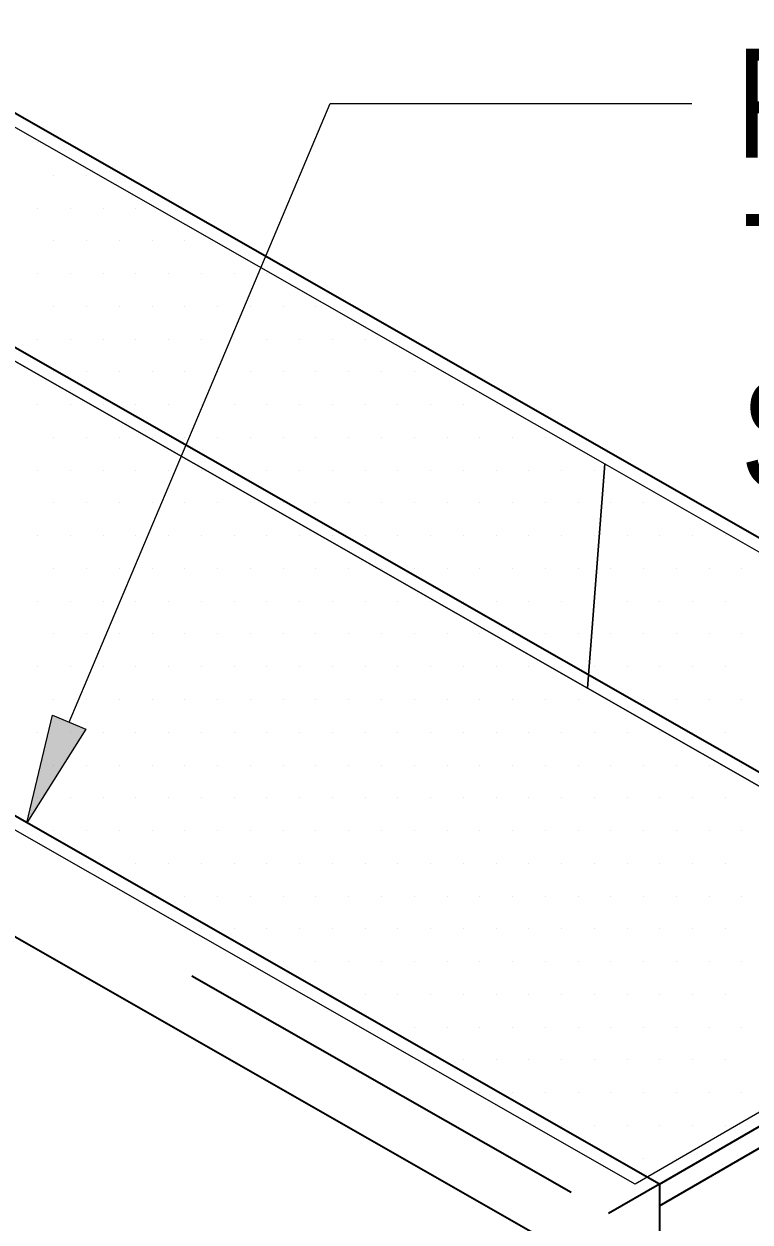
# Model space of a CAD drawing. Header units: inches. Extents: x -17.6 to 82.3, y -15.1 to 23.2.
# Drawn here: x -10.813 to -10.397, y 2.984 to 3.67 of the extents above; entities that cross this region are included whole.
import ezdxf

# ---------------------------------------------------------------- set-up
doc = ezdxf.new("R2010")
doc.units = ezdxf.units.IN
doc.header["$MEASUREMENT"] = 0
doc.linetypes.add('AI-Linetype-17', pattern=[0.375113, 0.250075, -0.125038])
doc.linetypes.add('AI-Linetype-18', pattern=[0.375113, 0.250075, -0.125038])
for name, color, linetype, lineweight in [('.ATI-HATCH', 7, 'Continuous', 0), ('.ATI-TEXT', 7, 'Continuous', 0), ('G-ANNO-TTLB', 7, 'Continuous', 0), ('TYVEK', 7, 'Continuous', 0)]:
    doc.layers.add(name, color=color, linetype=linetype, lineweight=lineweight)

# ---------------------------------------------------------------- blocks, each defined once
blk = doc.blocks.new('Block_420')
at = {"layer": '.ATI-HATCH'}
for points, knots in [([(-11.09097, 3.63203), (-11.09097, 3.63203), (-12.09708, 4.20662), (-12.09708, 4.20662), (-12.09708, 4.20662), (-12.21375, 4.13912), (-12.21375, 4.13912), (-12.21375, 4.13912), (-12.33042, 4.07162), (-12.33042, 4.07162), (-12.33042, 4.07162), (-10.4632, 3.00537), (-10.4632, 3.00537), (-10.4632, 3.00537), (-10.22986, 3.14037), (-10.22986, 3.14037), (-10.22986, 3.14037), (-10.49056, 3.28926), (-10.49056, 3.28926), (-10.49056, 3.28926), (-11.09097, 3.63203), (-11.09097, 3.63203)], [0, 0, 0, 0, 1, 1, 1, 2, 2, 2, 3, 3, 3, 4, 4, 4, 5, 5, 5, 6, 6, 6, 7, 7, 7, 7]), ([(-10.48056, 3.41773), (-10.48056, 3.41773), (-11.08097, 3.76051), (-11.08097, 3.76051), (-11.08097, 3.76051), (-11.09097, 3.63203), (-11.09097, 3.63203), (-11.09097, 3.63203), (-10.49056, 3.28926), (-10.49056, 3.28926), (-10.49056, 3.28926), (-10.48056, 3.41773), (-10.48056, 3.41773)], [0, 0, 0, 0, 1, 1, 1, 2, 2, 2, 3, 3, 3, 4, 4, 4, 4]), ([(-10.22986, 3.14037), (-10.22986, 3.14037), (-10.1132, 3.20787), (-10.1132, 3.20787), (-10.1132, 3.20787), (-10.48056, 3.41773), (-10.48056, 3.41773), (-10.48056, 3.41773), (-10.49056, 3.28926), (-10.49056, 3.28926), (-10.49056, 3.28926), (-10.22986, 3.14037), (-10.22986, 3.14037)], [0, 0, 0, 0, 1, 1, 1, 2, 2, 2, 3, 3, 3, 4, 4, 4, 4])]:
    blk.add_open_spline(points, degree=3, knots=knots, dxfattribs=at)
at = {"layer": '.ATI-HATCH', "color": 5, "lineweight": 0, "true_color": 0x0000ff}
for points in [[(-10.80536, 3.60166), (-10.80536, 3.60166), (-10.80536, 3.60166), (-10.80536, 3.60166)], [(-10.79598, 3.58291), (-10.79598, 3.58291), (-10.79598, 3.58291), (-10.79598, 3.58291)], [(-10.77723, 3.58291), (-10.77723, 3.58291), (-10.77723, 3.58291), (-10.77723, 3.58291)], [(-10.80536, 3.56415), (-10.80536, 3.56415), (-10.80536, 3.56415), (-10.80536, 3.56415)], [(-10.78661, 3.56415), (-10.78661, 3.56415), (-10.78661, 3.56415), (-10.78661, 3.56415)], [(-10.76785, 3.56415), (-10.76785, 3.56415), (-10.76785, 3.56415), (-10.76785, 3.56415)], [(-10.74909, 3.56415), (-10.74909, 3.56415), (-10.74909, 3.56415), (-10.74909, 3.56415)], [(-10.79598, 3.54539), (-10.79598, 3.54539), (-10.79598, 3.54539), (-10.79598, 3.54539)], [(-10.77723, 3.54539), (-10.77723, 3.54539), (-10.77723, 3.54539), (-10.77723, 3.54539)], [(-10.75847, 3.54539), (-10.75847, 3.54539), (-10.75847, 3.54539), (-10.75847, 3.54539)], [(-10.73972, 3.54539), (-10.73972, 3.54539), (-10.73972, 3.54539), (-10.73972, 3.54539)], [(-10.72096, 3.54539), (-10.72096, 3.54539), (-10.72096, 3.54539), (-10.72096, 3.54539)], [(-10.80536, 3.52664), (-10.80536, 3.52664), (-10.80536, 3.52664), (-10.80536, 3.52664)], [(-10.78661, 3.52664), (-10.78661, 3.52664), (-10.78661, 3.52664), (-10.78661, 3.52664)], [(-10.76785, 3.52664), (-10.76785, 3.52664), (-10.76785, 3.52664), (-10.76785, 3.52664)], [(-10.74909, 3.52664), (-10.74909, 3.52664), (-10.74909, 3.52664), (-10.74909, 3.52664)], [(-10.73034, 3.52664), (-10.73034, 3.52664), (-10.73034, 3.52664), (-10.73034, 3.52664)], [(-10.71158, 3.52664), (-10.71158, 3.52664), (-10.71158, 3.52664), (-10.71158, 3.52664)], [(-10.69283, 3.52664), (-10.69283, 3.52664), (-10.69283, 3.52664), (-10.69283, 3.52664)], [(-10.67407, 3.52664), (-10.67407, 3.52664), (-10.67407, 3.52664), (-10.67407, 3.52664)], [(-10.79598, 3.50788), (-10.79598, 3.50788), (-10.79598, 3.50788), (-10.79598, 3.50788)], [(-10.77723, 3.50788), (-10.77723, 3.50788), (-10.77723, 3.50788), (-10.77723, 3.50788)], [(-10.75847, 3.50788), (-10.75847, 3.50788), (-10.75847, 3.50788), (-10.75847, 3.50788)], [(-10.73972, 3.50788), (-10.73972, 3.50788), (-10.73972, 3.50788), (-10.73972, 3.50788)], [(-10.72096, 3.50788), (-10.72096, 3.50788), (-10.72096, 3.50788), (-10.72096, 3.50788)], [(-10.7022, 3.50788), (-10.7022, 3.50788), (-10.7022, 3.50788), (-10.7022, 3.50788)], [(-10.68345, 3.50788), (-10.68345, 3.50788), (-10.68345, 3.50788), (-10.68345, 3.50788)], [(-10.66469, 3.50788), (-10.66469, 3.50788), (-10.66469, 3.50788), (-10.66469, 3.50788)], [(-10.64594, 3.50788), (-10.64594, 3.50788), (-10.64594, 3.50788), (-10.64594, 3.50788)], [(-10.80536, 3.48913), (-10.80536, 3.48913), (-10.80536, 3.48913), (-10.80536, 3.48913)], [(-10.78661, 3.48913), (-10.78661, 3.48913), (-10.78661, 3.48913), (-10.78661, 3.48913)], [(-10.76785, 3.48913), (-10.76785, 3.48913), (-10.76785, 3.48913), (-10.76785, 3.48913)], [(-10.74909, 3.48913), (-10.74909, 3.48913), (-10.74909, 3.48913), (-10.74909, 3.48913)], [(-10.73034, 3.48913), (-10.73034, 3.48913), (-10.73034, 3.48913), (-10.73034, 3.48913)], [(-10.71158, 3.48913), (-10.71158, 3.48913), (-10.71158, 3.48913), (-10.71158, 3.48913)], [(-10.69283, 3.48913), (-10.69283, 3.48913), (-10.69283, 3.48913), (-10.69283, 3.48913)], [(-10.67407, 3.48913), (-10.67407, 3.48913), (-10.67407, 3.48913), (-10.67407, 3.48913)], [(-10.65532, 3.48913), (-10.65532, 3.48913), (-10.65532, 3.48913), (-10.65532, 3.48913)], [(-10.63656, 3.48913), (-10.63656, 3.48913), (-10.63656, 3.48913), (-10.63656, 3.48913)], [(-10.6178, 3.48913), (-10.6178, 3.48913), (-10.6178, 3.48913), (-10.6178, 3.48913)], [(-10.79598, 3.47037), (-10.79598, 3.47037), (-10.79598, 3.47037), (-10.79598, 3.47037)], [(-10.77723, 3.47037), (-10.77723, 3.47037), (-10.77723, 3.47037), (-10.77723, 3.47037)], [(-10.75847, 3.47037), (-10.75847, 3.47037), (-10.75847, 3.47037), (-10.75847, 3.47037)], [(-10.73972, 3.47037), (-10.73972, 3.47037), (-10.73972, 3.47037), (-10.73972, 3.47037)], [(-10.72096, 3.47037), (-10.72096, 3.47037), (-10.72096, 3.47037), (-10.72096, 3.47037)], [(-10.7022, 3.47037), (-10.7022, 3.47037), (-10.7022, 3.47037), (-10.7022, 3.47037)], [(-10.68345, 3.47037), (-10.68345, 3.47037), (-10.68345, 3.47037), (-10.68345, 3.47037)], [(-10.66469, 3.47037), (-10.66469, 3.47037), (-10.66469, 3.47037), (-10.66469, 3.47037)], [(-10.64594, 3.47037), (-10.64594, 3.47037), (-10.64594, 3.47037), (-10.64594, 3.47037)], [(-10.62718, 3.47037), (-10.62718, 3.47037), (-10.62718, 3.47037), (-10.62718, 3.47037)], [(-10.60843, 3.47037), (-10.60843, 3.47037), (-10.60843, 3.47037), (-10.60843, 3.47037)], [(-10.58967, 3.47037), (-10.58967, 3.47037), (-10.58967, 3.47037), (-10.58967, 3.47037)], [(-10.80536, 3.45162), (-10.80536, 3.45162), (-10.80536, 3.45162), (-10.80536, 3.45162)], [(-10.78661, 3.45162), (-10.78661, 3.45162), (-10.78661, 3.45162), (-10.78661, 3.45162)], [(-10.76785, 3.45162), (-10.76785, 3.45162), (-10.76785, 3.45162), (-10.76785, 3.45162)], [(-10.74909, 3.45162), (-10.74909, 3.45162), (-10.74909, 3.45162), (-10.74909, 3.45162)], [(-10.73034, 3.45162), (-10.73034, 3.45162), (-10.73034, 3.45162), (-10.73034, 3.45162)], [(-10.71158, 3.45162), (-10.71158, 3.45162), (-10.71158, 3.45162), (-10.71158, 3.45162)], [(-10.69283, 3.45162), (-10.69283, 3.45162), (-10.69283, 3.45162), (-10.69283, 3.45162)], [(-10.67407, 3.45162), (-10.67407, 3.45162), (-10.67407, 3.45162), (-10.67407, 3.45162)], [(-10.65532, 3.45162), (-10.65532, 3.45162), (-10.65532, 3.45162), (-10.65532, 3.45162)], [(-10.63656, 3.45162), (-10.63656, 3.45162), (-10.63656, 3.45162), (-10.63656, 3.45162)], [(-10.6178, 3.45162), (-10.6178, 3.45162), (-10.6178, 3.45162), (-10.6178, 3.45162)], [(-10.59905, 3.45162), (-10.59905, 3.45162), (-10.59905, 3.45162), (-10.59905, 3.45162)], [(-10.58029, 3.45162), (-10.58029, 3.45162), (-10.58029, 3.45162), (-10.58029, 3.45162)], [(-10.56154, 3.45162), (-10.56154, 3.45162), (-10.56154, 3.45162), (-10.56154, 3.45162)], [(-10.54278, 3.45162), (-10.54278, 3.45162), (-10.54278, 3.45162), (-10.54278, 3.45162)], [(-10.79598, 3.43286), (-10.79598, 3.43286), (-10.79598, 3.43286), (-10.79598, 3.43286)], [(-10.77723, 3.43286), (-10.77723, 3.43286), (-10.77723, 3.43286), (-10.77723, 3.43286)], [(-10.75847, 3.43286), (-10.75847, 3.43286), (-10.75847, 3.43286), (-10.75847, 3.43286)], [(-10.73972, 3.43286), (-10.73972, 3.43286), (-10.73972, 3.43286), (-10.73972, 3.43286)], [(-10.72096, 3.43286), (-10.72096, 3.43286), (-10.72096, 3.43286), (-10.72096, 3.43286)], [(-10.7022, 3.43286), (-10.7022, 3.43286), (-10.7022, 3.43286), (-10.7022, 3.43286)], [(-10.68345, 3.43286), (-10.68345, 3.43286), (-10.68345, 3.43286), (-10.68345, 3.43286)], [(-10.66469, 3.43286), (-10.66469, 3.43286), (-10.66469, 3.43286), (-10.66469, 3.43286)], [(-10.64594, 3.43286), (-10.64594, 3.43286), (-10.64594, 3.43286), (-10.64594, 3.43286)], [(-10.62718, 3.43286), (-10.62718, 3.43286), (-10.62718, 3.43286), (-10.62718, 3.43286)], [(-10.60843, 3.43286), (-10.60843, 3.43286), (-10.60843, 3.43286), (-10.60843, 3.43286)], [(-10.58967, 3.43286), (-10.58967, 3.43286), (-10.58967, 3.43286), (-10.58967, 3.43286)], [(-10.57091, 3.43286), (-10.57091, 3.43286), (-10.57091, 3.43286), (-10.57091, 3.43286)], [(-10.55216, 3.43286), (-10.55216, 3.43286), (-10.55216, 3.43286), (-10.55216, 3.43286)], [(-10.5334, 3.43286), (-10.5334, 3.43286), (-10.5334, 3.43286), (-10.5334, 3.43286)], [(-10.51465, 3.43286), (-10.51465, 3.43286), (-10.51465, 3.43286), (-10.51465, 3.43286)], [(-10.80536, 3.4141), (-10.80536, 3.4141), (-10.80536, 3.4141), (-10.80536, 3.4141)], [(-10.78661, 3.4141), (-10.78661, 3.4141), (-10.78661, 3.4141), (-10.78661, 3.4141)], [(-10.76785, 3.4141), (-10.76785, 3.4141), (-10.76785, 3.4141), (-10.76785, 3.4141)], [(-10.74909, 3.4141), (-10.74909, 3.4141), (-10.74909, 3.4141), (-10.74909, 3.4141)], [(-10.73034, 3.4141), (-10.73034, 3.4141), (-10.73034, 3.4141), (-10.73034, 3.4141)], [(-10.71158, 3.4141), (-10.71158, 3.4141), (-10.71158, 3.4141), (-10.71158, 3.4141)], [(-10.69283, 3.4141), (-10.69283, 3.4141), (-10.69283, 3.4141), (-10.69283, 3.4141)], [(-10.67407, 3.4141), (-10.67407, 3.4141), (-10.67407, 3.4141), (-10.67407, 3.4141)], [(-10.65532, 3.4141), (-10.65532, 3.4141), (-10.65532, 3.4141), (-10.65532, 3.4141)], [(-10.63656, 3.4141), (-10.63656, 3.4141), (-10.63656, 3.4141), (-10.63656, 3.4141)], [(-10.6178, 3.4141), (-10.6178, 3.4141), (-10.6178, 3.4141), (-10.6178, 3.4141)], [(-10.59905, 3.4141), (-10.59905, 3.4141), (-10.59905, 3.4141), (-10.59905, 3.4141)], [(-10.58029, 3.4141), (-10.58029, 3.4141), (-10.58029, 3.4141), (-10.58029, 3.4141)], [(-10.56154, 3.4141), (-10.56154, 3.4141), (-10.56154, 3.4141), (-10.56154, 3.4141)], [(-10.54278, 3.4141), (-10.54278, 3.4141), (-10.54278, 3.4141), (-10.54278, 3.4141)], [(-10.52403, 3.4141), (-10.52403, 3.4141), (-10.52403, 3.4141), (-10.52403, 3.4141)], [(-10.50527, 3.4141), (-10.50527, 3.4141), (-10.50527, 3.4141), (-10.50527, 3.4141)], [(-10.48651, 3.4141), (-10.48651, 3.4141), (-10.48651, 3.4141), (-10.48651, 3.4141)], [(-10.79598, 3.39535), (-10.79598, 3.39535), (-10.79598, 3.39535), (-10.79598, 3.39535)], [(-10.77723, 3.39535), (-10.77723, 3.39535), (-10.77723, 3.39535), (-10.77723, 3.39535)], [(-10.75847, 3.39535), (-10.75847, 3.39535), (-10.75847, 3.39535), (-10.75847, 3.39535)], [(-10.73972, 3.39535), (-10.73972, 3.39535), (-10.73972, 3.39535), (-10.73972, 3.39535)], [(-10.72096, 3.39535), (-10.72096, 3.39535), (-10.72096, 3.39535), (-10.72096, 3.39535)], [(-10.7022, 3.39535), (-10.7022, 3.39535), (-10.7022, 3.39535), (-10.7022, 3.39535)], [(-10.68345, 3.39535), (-10.68345, 3.39535), (-10.68345, 3.39535), (-10.68345, 3.39535)], [(-10.66469, 3.39535), (-10.66469, 3.39535), (-10.66469, 3.39535), (-10.66469, 3.39535)], [(-10.64594, 3.39535), (-10.64594, 3.39535), (-10.64594, 3.39535), (-10.64594, 3.39535)], [(-10.62718, 3.39535), (-10.62718, 3.39535), (-10.62718, 3.39535), (-10.62718, 3.39535)], [(-10.60843, 3.39535), (-10.60843, 3.39535), (-10.60843, 3.39535), (-10.60843, 3.39535)], [(-10.58967, 3.39535), (-10.58967, 3.39535), (-10.58967, 3.39535), (-10.58967, 3.39535)], [(-10.57091, 3.39535), (-10.57091, 3.39535), (-10.57091, 3.39535), (-10.57091, 3.39535)], [(-10.55216, 3.39535), (-10.55216, 3.39535), (-10.55216, 3.39535), (-10.55216, 3.39535)], [(-10.5334, 3.39535), (-10.5334, 3.39535), (-10.5334, 3.39535), (-10.5334, 3.39535)], [(-10.51465, 3.39535), (-10.51465, 3.39535), (-10.51465, 3.39535), (-10.51465, 3.39535)], [(-10.49589, 3.39535), (-10.49589, 3.39535), (-10.49589, 3.39535), (-10.49589, 3.39535)], [(-10.47714, 3.39535), (-10.47714, 3.39535), (-10.47714, 3.39535), (-10.47714, 3.39535)], [(-10.45838, 3.39535), (-10.45838, 3.39535), (-10.45838, 3.39535), (-10.45838, 3.39535)], [(-10.80536, 3.37659), (-10.80536, 3.37659), (-10.80536, 3.37659), (-10.80536, 3.37659)], [(-10.78661, 3.37659), (-10.78661, 3.37659), (-10.78661, 3.37659), (-10.78661, 3.37659)], [(-10.76785, 3.37659), (-10.76785, 3.37659), (-10.76785, 3.37659), (-10.76785, 3.37659)], [(-10.74909, 3.37659), (-10.74909, 3.37659), (-10.74909, 3.37659), (-10.74909, 3.37659)], [(-10.73034, 3.37659), (-10.73034, 3.37659), (-10.73034, 3.37659), (-10.73034, 3.37659)], [(-10.71158, 3.37659), (-10.71158, 3.37659), (-10.71158, 3.37659), (-10.71158, 3.37659)], [(-10.69283, 3.37659), (-10.69283, 3.37659), (-10.69283, 3.37659), (-10.69283, 3.37659)], [(-10.67407, 3.37659), (-10.67407, 3.37659), (-10.67407, 3.37659), (-10.67407, 3.37659)], [(-10.65532, 3.37659), (-10.65532, 3.37659), (-10.65532, 3.37659), (-10.65532, 3.37659)], [(-10.63656, 3.37659), (-10.63656, 3.37659), (-10.63656, 3.37659), (-10.63656, 3.37659)], [(-10.6178, 3.37659), (-10.6178, 3.37659), (-10.6178, 3.37659), (-10.6178, 3.37659)], [(-10.59905, 3.37659), (-10.59905, 3.37659), (-10.59905, 3.37659), (-10.59905, 3.37659)], [(-10.58029, 3.37659), (-10.58029, 3.37659), (-10.58029, 3.37659), (-10.58029, 3.37659)], [(-10.56154, 3.37659), (-10.56154, 3.37659), (-10.56154, 3.37659), (-10.56154, 3.37659)], [(-10.54278, 3.37659), (-10.54278, 3.37659), (-10.54278, 3.37659), (-10.54278, 3.37659)], [(-10.52403, 3.37659), (-10.52403, 3.37659), (-10.52403, 3.37659), (-10.52403, 3.37659)], [(-10.50527, 3.37659), (-10.50527, 3.37659), (-10.50527, 3.37659), (-10.50527, 3.37659)], [(-10.48651, 3.37659), (-10.48651, 3.37659), (-10.48651, 3.37659), (-10.48651, 3.37659)], [(-10.46776, 3.37659), (-10.46776, 3.37659), (-10.46776, 3.37659), (-10.46776, 3.37659)], [(-10.449, 3.37659), (-10.449, 3.37659), (-10.449, 3.37659), (-10.449, 3.37659)], [(-10.43025, 3.37659), (-10.43025, 3.37659), (-10.43025, 3.37659), (-10.43025, 3.37659)], [(-10.41149, 3.37659), (-10.41149, 3.37659), (-10.41149, 3.37659), (-10.41149, 3.37659)], [(-10.79598, 3.35784), (-10.79598, 3.35784), (-10.79598, 3.35784), (-10.79598, 3.35784)], [(-10.77723, 3.35784), (-10.77723, 3.35784), (-10.77723, 3.35784), (-10.77723, 3.35784)], [(-10.75847, 3.35784), (-10.75847, 3.35784), (-10.75847, 3.35784), (-10.75847, 3.35784)], [(-10.73972, 3.35784), (-10.73972, 3.35784), (-10.73972, 3.35784), (-10.73972, 3.35784)], [(-10.72096, 3.35784), (-10.72096, 3.35784), (-10.72096, 3.35784), (-10.72096, 3.35784)], [(-10.7022, 3.35784), (-10.7022, 3.35784), (-10.7022, 3.35784), (-10.7022, 3.35784)], [(-10.68345, 3.35784), (-10.68345, 3.35784), (-10.68345, 3.35784), (-10.68345, 3.35784)], [(-10.66469, 3.35784), (-10.66469, 3.35784), (-10.66469, 3.35784), (-10.66469, 3.35784)], [(-10.64594, 3.35784), (-10.64594, 3.35784), (-10.64594, 3.35784), (-10.64594, 3.35784)], [(-10.62718, 3.35784), (-10.62718, 3.35784), (-10.62718, 3.35784), (-10.62718, 3.35784)], [(-10.60843, 3.35784), (-10.60843, 3.35784), (-10.60843, 3.35784), (-10.60843, 3.35784)], [(-10.58967, 3.35784), (-10.58967, 3.35784), (-10.58967, 3.35784), (-10.58967, 3.35784)], [(-10.57091, 3.35784), (-10.57091, 3.35784), (-10.57091, 3.35784), (-10.57091, 3.35784)], [(-10.55216, 3.35784), (-10.55216, 3.35784), (-10.55216, 3.35784), (-10.55216, 3.35784)], [(-10.5334, 3.35784), (-10.5334, 3.35784), (-10.5334, 3.35784), (-10.5334, 3.35784)], [(-10.51465, 3.35784), (-10.51465, 3.35784), (-10.51465, 3.35784), (-10.51465, 3.35784)], [(-10.49589, 3.35784), (-10.49589, 3.35784), (-10.49589, 3.35784), (-10.49589, 3.35784)], [(-10.47714, 3.35784), (-10.47714, 3.35784), (-10.47714, 3.35784), (-10.47714, 3.35784)], [(-10.45838, 3.35784), (-10.45838, 3.35784), (-10.45838, 3.35784), (-10.45838, 3.35784)], [(-10.43963, 3.35784), (-10.43963, 3.35784), (-10.43963, 3.35784), (-10.43963, 3.35784)], [(-10.42087, 3.35784), (-10.42087, 3.35784), (-10.42087, 3.35784), (-10.42087, 3.35784)], [(-10.40211, 3.35784), (-10.40211, 3.35784), (-10.40211, 3.35784), (-10.40211, 3.35784)], [(-10.80536, 3.33908), (-10.80536, 3.33908), (-10.80536, 3.33908), (-10.80536, 3.33908)], [(-10.78661, 3.33908), (-10.78661, 3.33908), (-10.78661, 3.33908), (-10.78661, 3.33908)], [(-10.76785, 3.33908), (-10.76785, 3.33908), (-10.76785, 3.33908), (-10.76785, 3.33908)], [(-10.74909, 3.33908), (-10.74909, 3.33908), (-10.74909, 3.33908), (-10.74909, 3.33908)], [(-10.73034, 3.33908), (-10.73034, 3.33908), (-10.73034, 3.33908), (-10.73034, 3.33908)], [(-10.71158, 3.33908), (-10.71158, 3.33908), (-10.71158, 3.33908), (-10.71158, 3.33908)], [(-10.69283, 3.33908), (-10.69283, 3.33908), (-10.69283, 3.33908), (-10.69283, 3.33908)], [(-10.67407, 3.33908), (-10.67407, 3.33908), (-10.67407, 3.33908), (-10.67407, 3.33908)], [(-10.65532, 3.33908), (-10.65532, 3.33908), (-10.65532, 3.33908), (-10.65532, 3.33908)], [(-10.63656, 3.33908), (-10.63656, 3.33908), (-10.63656, 3.33908), (-10.63656, 3.33908)], [(-10.6178, 3.33908), (-10.6178, 3.33908), (-10.6178, 3.33908), (-10.6178, 3.33908)], [(-10.59905, 3.33908), (-10.59905, 3.33908), (-10.59905, 3.33908), (-10.59905, 3.33908)], [(-10.58029, 3.33908), (-10.58029, 3.33908), (-10.58029, 3.33908), (-10.58029, 3.33908)], [(-10.56154, 3.33908), (-10.56154, 3.33908), (-10.56154, 3.33908), (-10.56154, 3.33908)], [(-10.54278, 3.33908), (-10.54278, 3.33908), (-10.54278, 3.33908), (-10.54278, 3.33908)], [(-10.52403, 3.33908), (-10.52403, 3.33908), (-10.52403, 3.33908), (-10.52403, 3.33908)], [(-10.50527, 3.33908), (-10.50527, 3.33908), (-10.50527, 3.33908), (-10.50527, 3.33908)], [(-10.48651, 3.33908), (-10.48651, 3.33908), (-10.48651, 3.33908), (-10.48651, 3.33908)], [(-10.46776, 3.33908), (-10.46776, 3.33908), (-10.46776, 3.33908), (-10.46776, 3.33908)], [(-10.449, 3.33908), (-10.449, 3.33908), (-10.449, 3.33908), (-10.449, 3.33908)], [(-10.43025, 3.33908), (-10.43025, 3.33908), (-10.43025, 3.33908), (-10.43025, 3.33908)], [(-10.41149, 3.33908), (-10.41149, 3.33908), (-10.41149, 3.33908), (-10.41149, 3.33908)], [(-10.79598, 3.32033), (-10.79598, 3.32033), (-10.79598, 3.32033), (-10.79598, 3.32033)], [(-10.77723, 3.32033), (-10.77723, 3.32033), (-10.77723, 3.32033), (-10.77723, 3.32033)], [(-10.75847, 3.32033), (-10.75847, 3.32033), (-10.75847, 3.32033), (-10.75847, 3.32033)], [(-10.73972, 3.32033), (-10.73972, 3.32033), (-10.73972, 3.32033), (-10.73972, 3.32033)], [(-10.72096, 3.32033), (-10.72096, 3.32033), (-10.72096, 3.32033), (-10.72096, 3.32033)], [(-10.7022, 3.32033), (-10.7022, 3.32033), (-10.7022, 3.32033), (-10.7022, 3.32033)], [(-10.68345, 3.32033), (-10.68345, 3.32033), (-10.68345, 3.32033), (-10.68345, 3.32033)], [(-10.66469, 3.32033), (-10.66469, 3.32033), (-10.66469, 3.32033), (-10.66469, 3.32033)], [(-10.64594, 3.32033), (-10.64594, 3.32033), (-10.64594, 3.32033), (-10.64594, 3.32033)], [(-10.62718, 3.32033), (-10.62718, 3.32033), (-10.62718, 3.32033), (-10.62718, 3.32033)], [(-10.60843, 3.32033), (-10.60843, 3.32033), (-10.60843, 3.32033), (-10.60843, 3.32033)], [(-10.58967, 3.32033), (-10.58967, 3.32033), (-10.58967, 3.32033), (-10.58967, 3.32033)], [(-10.57091, 3.32033), (-10.57091, 3.32033), (-10.57091, 3.32033), (-10.57091, 3.32033)], [(-10.55216, 3.32033), (-10.55216, 3.32033), (-10.55216, 3.32033), (-10.55216, 3.32033)], [(-10.5334, 3.32033), (-10.5334, 3.32033), (-10.5334, 3.32033), (-10.5334, 3.32033)], [(-10.51465, 3.32033), (-10.51465, 3.32033), (-10.51465, 3.32033), (-10.51465, 3.32033)], [(-10.49589, 3.32033), (-10.49589, 3.32033), (-10.49589, 3.32033), (-10.49589, 3.32033)], [(-10.47714, 3.32033), (-10.47714, 3.32033), (-10.47714, 3.32033), (-10.47714, 3.32033)], [(-10.45838, 3.32033), (-10.45838, 3.32033), (-10.45838, 3.32033), (-10.45838, 3.32033)], [(-10.43963, 3.32033), (-10.43963, 3.32033), (-10.43963, 3.32033), (-10.43963, 3.32033)], [(-10.42087, 3.32033), (-10.42087, 3.32033), (-10.42087, 3.32033), (-10.42087, 3.32033)], [(-10.40211, 3.32033), (-10.40211, 3.32033), (-10.40211, 3.32033), (-10.40211, 3.32033)], [(-10.80536, 3.30157), (-10.80536, 3.30157), (-10.80536, 3.30157), (-10.80536, 3.30157)], [(-10.78661, 3.30157), (-10.78661, 3.30157), (-10.78661, 3.30157), (-10.78661, 3.30157)], [(-10.76785, 3.30157), (-10.76785, 3.30157), (-10.76785, 3.30157), (-10.76785, 3.30157)], [(-10.74909, 3.30157), (-10.74909, 3.30157), (-10.74909, 3.30157), (-10.74909, 3.30157)], [(-10.73034, 3.30157), (-10.73034, 3.30157), (-10.73034, 3.30157), (-10.73034, 3.30157)], [(-10.71158, 3.30157), (-10.71158, 3.30157), (-10.71158, 3.30157), (-10.71158, 3.30157)], [(-10.69283, 3.30157), (-10.69283, 3.30157), (-10.69283, 3.30157), (-10.69283, 3.30157)], [(-10.67407, 3.30157), (-10.67407, 3.30157), (-10.67407, 3.30157), (-10.67407, 3.30157)], [(-10.65532, 3.30157), (-10.65532, 3.30157), (-10.65532, 3.30157), (-10.65532, 3.30157)], [(-10.63656, 3.30157), (-10.63656, 3.30157), (-10.63656, 3.30157), (-10.63656, 3.30157)], [(-10.6178, 3.30157), (-10.6178, 3.30157), (-10.6178, 3.30157), (-10.6178, 3.30157)], [(-10.59905, 3.30157), (-10.59905, 3.30157), (-10.59905, 3.30157), (-10.59905, 3.30157)], [(-10.58029, 3.30157), (-10.58029, 3.30157), (-10.58029, 3.30157), (-10.58029, 3.30157)], [(-10.56154, 3.30157), (-10.56154, 3.30157), (-10.56154, 3.30157), (-10.56154, 3.30157)], [(-10.54278, 3.30157), (-10.54278, 3.30157), (-10.54278, 3.30157), (-10.54278, 3.30157)], [(-10.52403, 3.30157), (-10.52403, 3.30157), (-10.52403, 3.30157), (-10.52403, 3.30157)], [(-10.50527, 3.30157), (-10.50527, 3.30157), (-10.50527, 3.30157), (-10.50527, 3.30157)], [(-10.48651, 3.30157), (-10.48651, 3.30157), (-10.48651, 3.30157), (-10.48651, 3.30157)], [(-10.46776, 3.30157), (-10.46776, 3.30157), (-10.46776, 3.30157), (-10.46776, 3.30157)], [(-10.449, 3.30157), (-10.449, 3.30157), (-10.449, 3.30157), (-10.449, 3.30157)], [(-10.43025, 3.30157), (-10.43025, 3.30157), (-10.43025, 3.30157), (-10.43025, 3.30157)], [(-10.41149, 3.30157), (-10.41149, 3.30157), (-10.41149, 3.30157), (-10.41149, 3.30157)], [(-10.79598, 3.28282), (-10.79598, 3.28282), (-10.79598, 3.28282), (-10.79598, 3.28282)], [(-10.77723, 3.28282), (-10.77723, 3.28282), (-10.77723, 3.28282), (-10.77723, 3.28282)], [(-10.75847, 3.28282), (-10.75847, 3.28282), (-10.75847, 3.28282), (-10.75847, 3.28282)], [(-10.73972, 3.28282), (-10.73972, 3.28282), (-10.73972, 3.28282), (-10.73972, 3.28282)], [(-10.72096, 3.28282), (-10.72096, 3.28282), (-10.72096, 3.28282), (-10.72096, 3.28282)], [(-10.7022, 3.28282), (-10.7022, 3.28282), (-10.7022, 3.28282), (-10.7022, 3.28282)], [(-10.68345, 3.28282), (-10.68345, 3.28282), (-10.68345, 3.28282), (-10.68345, 3.28282)], [(-10.66469, 3.28282), (-10.66469, 3.28282), (-10.66469, 3.28282), (-10.66469, 3.28282)], [(-10.64594, 3.28282), (-10.64594, 3.28282), (-10.64594, 3.28282), (-10.64594, 3.28282)], [(-10.62718, 3.28282), (-10.62718, 3.28282), (-10.62718, 3.28282), (-10.62718, 3.28282)], [(-10.60843, 3.28282), (-10.60843, 3.28282), (-10.60843, 3.28282), (-10.60843, 3.28282)], [(-10.58967, 3.28282), (-10.58967, 3.28282), (-10.58967, 3.28282), (-10.58967, 3.28282)], [(-10.57091, 3.28282), (-10.57091, 3.28282), (-10.57091, 3.28282), (-10.57091, 3.28282)], [(-10.55216, 3.28282), (-10.55216, 3.28282), (-10.55216, 3.28282), (-10.55216, 3.28282)], [(-10.5334, 3.28282), (-10.5334, 3.28282), (-10.5334, 3.28282), (-10.5334, 3.28282)], [(-10.51465, 3.28282), (-10.51465, 3.28282), (-10.51465, 3.28282), (-10.51465, 3.28282)], [(-10.49589, 3.28282), (-10.49589, 3.28282), (-10.49589, 3.28282), (-10.49589, 3.28282)], [(-10.47714, 3.28282), (-10.47714, 3.28282), (-10.47714, 3.28282), (-10.47714, 3.28282)], [(-10.45838, 3.28282), (-10.45838, 3.28282), (-10.45838, 3.28282), (-10.45838, 3.28282)], [(-10.43963, 3.28282), (-10.43963, 3.28282), (-10.43963, 3.28282), (-10.43963, 3.28282)], [(-10.42087, 3.28282), (-10.42087, 3.28282), (-10.42087, 3.28282), (-10.42087, 3.28282)], [(-10.40211, 3.28282), (-10.40211, 3.28282), (-10.40211, 3.28282), (-10.40211, 3.28282)], [(-10.80536, 3.26406), (-10.80536, 3.26406), (-10.80536, 3.26406), (-10.80536, 3.26406)], [(-10.78661, 3.26406), (-10.78661, 3.26406), (-10.78661, 3.26406), (-10.78661, 3.26406)], [(-10.76785, 3.26406), (-10.76785, 3.26406), (-10.76785, 3.26406), (-10.76785, 3.26406)], [(-10.74909, 3.26406), (-10.74909, 3.26406), (-10.74909, 3.26406), (-10.74909, 3.26406)], [(-10.73034, 3.26406), (-10.73034, 3.26406), (-10.73034, 3.26406), (-10.73034, 3.26406)], [(-10.71158, 3.26406), (-10.71158, 3.26406), (-10.71158, 3.26406), (-10.71158, 3.26406)], [(-10.69283, 3.26406), (-10.69283, 3.26406), (-10.69283, 3.26406), (-10.69283, 3.26406)], [(-10.67407, 3.26406), (-10.67407, 3.26406), (-10.67407, 3.26406), (-10.67407, 3.26406)], [(-10.65532, 3.26406), (-10.65532, 3.26406), (-10.65532, 3.26406), (-10.65532, 3.26406)], [(-10.63656, 3.26406), (-10.63656, 3.26406), (-10.63656, 3.26406), (-10.63656, 3.26406)], [(-10.6178, 3.26406), (-10.6178, 3.26406), (-10.6178, 3.26406), (-10.6178, 3.26406)], [(-10.59905, 3.26406), (-10.59905, 3.26406), (-10.59905, 3.26406), (-10.59905, 3.26406)], [(-10.58029, 3.26406), (-10.58029, 3.26406), (-10.58029, 3.26406), (-10.58029, 3.26406)], [(-10.56154, 3.26406), (-10.56154, 3.26406), (-10.56154, 3.26406), (-10.56154, 3.26406)], [(-10.54278, 3.26406), (-10.54278, 3.26406), (-10.54278, 3.26406), (-10.54278, 3.26406)], [(-10.52403, 3.26406), (-10.52403, 3.26406), (-10.52403, 3.26406), (-10.52403, 3.26406)], [(-10.50527, 3.26406), (-10.50527, 3.26406), (-10.50527, 3.26406), (-10.50527, 3.26406)], [(-10.48651, 3.26406), (-10.48651, 3.26406), (-10.48651, 3.26406), (-10.48651, 3.26406)], [(-10.46776, 3.26406), (-10.46776, 3.26406), (-10.46776, 3.26406), (-10.46776, 3.26406)], [(-10.449, 3.26406), (-10.449, 3.26406), (-10.449, 3.26406), (-10.449, 3.26406)], [(-10.43025, 3.26406), (-10.43025, 3.26406), (-10.43025, 3.26406), (-10.43025, 3.26406)], [(-10.41149, 3.26406), (-10.41149, 3.26406), (-10.41149, 3.26406), (-10.41149, 3.26406)], [(-10.79598, 3.2453), (-10.79598, 3.2453), (-10.79598, 3.2453), (-10.79598, 3.2453)], [(-10.77723, 3.2453), (-10.77723, 3.2453), (-10.77723, 3.2453), (-10.77723, 3.2453)], [(-10.75847, 3.2453), (-10.75847, 3.2453), (-10.75847, 3.2453), (-10.75847, 3.2453)], [(-10.73972, 3.2453), (-10.73972, 3.2453), (-10.73972, 3.2453), (-10.73972, 3.2453)], [(-10.72096, 3.2453), (-10.72096, 3.2453), (-10.72096, 3.2453), (-10.72096, 3.2453)], [(-10.7022, 3.2453), (-10.7022, 3.2453), (-10.7022, 3.2453), (-10.7022, 3.2453)], [(-10.68345, 3.2453), (-10.68345, 3.2453), (-10.68345, 3.2453), (-10.68345, 3.2453)], [(-10.66469, 3.2453), (-10.66469, 3.2453), (-10.66469, 3.2453), (-10.66469, 3.2453)], [(-10.64594, 3.2453), (-10.64594, 3.2453), (-10.64594, 3.2453), (-10.64594, 3.2453)], [(-10.62718, 3.2453), (-10.62718, 3.2453), (-10.62718, 3.2453), (-10.62718, 3.2453)], [(-10.60843, 3.2453), (-10.60843, 3.2453), (-10.60843, 3.2453), (-10.60843, 3.2453)], [(-10.58967, 3.2453), (-10.58967, 3.2453), (-10.58967, 3.2453), (-10.58967, 3.2453)], [(-10.57091, 3.2453), (-10.57091, 3.2453), (-10.57091, 3.2453), (-10.57091, 3.2453)], [(-10.55216, 3.2453), (-10.55216, 3.2453), (-10.55216, 3.2453), (-10.55216, 3.2453)], [(-10.5334, 3.2453), (-10.5334, 3.2453), (-10.5334, 3.2453), (-10.5334, 3.2453)], [(-10.51465, 3.2453), (-10.51465, 3.2453), (-10.51465, 3.2453), (-10.51465, 3.2453)], [(-10.49589, 3.2453), (-10.49589, 3.2453), (-10.49589, 3.2453), (-10.49589, 3.2453)], [(-10.47714, 3.2453), (-10.47714, 3.2453), (-10.47714, 3.2453), (-10.47714, 3.2453)], [(-10.45838, 3.2453), (-10.45838, 3.2453), (-10.45838, 3.2453), (-10.45838, 3.2453)], [(-10.43963, 3.2453), (-10.43963, 3.2453), (-10.43963, 3.2453), (-10.43963, 3.2453)], [(-10.42087, 3.2453), (-10.42087, 3.2453), (-10.42087, 3.2453), (-10.42087, 3.2453)], [(-10.40211, 3.2453), (-10.40211, 3.2453), (-10.40211, 3.2453), (-10.40211, 3.2453)], [(-10.80536, 3.22655), (-10.80536, 3.22655), (-10.80536, 3.22655), (-10.80536, 3.22655)], [(-10.78661, 3.22655), (-10.78661, 3.22655), (-10.78661, 3.22655), (-10.78661, 3.22655)], [(-10.76785, 3.22655), (-10.76785, 3.22655), (-10.76785, 3.22655), (-10.76785, 3.22655)], [(-10.74909, 3.22655), (-10.74909, 3.22655), (-10.74909, 3.22655), (-10.74909, 3.22655)], [(-10.73034, 3.22655), (-10.73034, 3.22655), (-10.73034, 3.22655), (-10.73034, 3.22655)], [(-10.71158, 3.22655), (-10.71158, 3.22655), (-10.71158, 3.22655), (-10.71158, 3.22655)], [(-10.69283, 3.22655), (-10.69283, 3.22655), (-10.69283, 3.22655), (-10.69283, 3.22655)], [(-10.67407, 3.22655), (-10.67407, 3.22655), (-10.67407, 3.22655), (-10.67407, 3.22655)], [(-10.65532, 3.22655), (-10.65532, 3.22655), (-10.65532, 3.22655), (-10.65532, 3.22655)], [(-10.63656, 3.22655), (-10.63656, 3.22655), (-10.63656, 3.22655), (-10.63656, 3.22655)], [(-10.6178, 3.22655), (-10.6178, 3.22655), (-10.6178, 3.22655), (-10.6178, 3.22655)], [(-10.59905, 3.22655), (-10.59905, 3.22655), (-10.59905, 3.22655), (-10.59905, 3.22655)], [(-10.58029, 3.22655), (-10.58029, 3.22655), (-10.58029, 3.22655), (-10.58029, 3.22655)], [(-10.56154, 3.22655), (-10.56154, 3.22655), (-10.56154, 3.22655), (-10.56154, 3.22655)], [(-10.54278, 3.22655), (-10.54278, 3.22655), (-10.54278, 3.22655), (-10.54278, 3.22655)], [(-10.52403, 3.22655), (-10.52403, 3.22655), (-10.52403, 3.22655), (-10.52403, 3.22655)], [(-10.50527, 3.22655), (-10.50527, 3.22655), (-10.50527, 3.22655), (-10.50527, 3.22655)], [(-10.48651, 3.22655), (-10.48651, 3.22655), (-10.48651, 3.22655), (-10.48651, 3.22655)], [(-10.46776, 3.22655), (-10.46776, 3.22655), (-10.46776, 3.22655), (-10.46776, 3.22655)], [(-10.449, 3.22655), (-10.449, 3.22655), (-10.449, 3.22655), (-10.449, 3.22655)], [(-10.43025, 3.22655), (-10.43025, 3.22655), (-10.43025, 3.22655), (-10.43025, 3.22655)], [(-10.41149, 3.22655), (-10.41149, 3.22655), (-10.41149, 3.22655), (-10.41149, 3.22655)], [(-10.79598, 3.20779), (-10.79598, 3.20779), (-10.79598, 3.20779), (-10.79598, 3.20779)], [(-10.77723, 3.20779), (-10.77723, 3.20779), (-10.77723, 3.20779), (-10.77723, 3.20779)], [(-10.75847, 3.20779), (-10.75847, 3.20779), (-10.75847, 3.20779), (-10.75847, 3.20779)], [(-10.73972, 3.20779), (-10.73972, 3.20779), (-10.73972, 3.20779), (-10.73972, 3.20779)], [(-10.72096, 3.20779), (-10.72096, 3.20779), (-10.72096, 3.20779), (-10.72096, 3.20779)], [(-10.7022, 3.20779), (-10.7022, 3.20779), (-10.7022, 3.20779), (-10.7022, 3.20779)], [(-10.68345, 3.20779), (-10.68345, 3.20779), (-10.68345, 3.20779), (-10.68345, 3.20779)], [(-10.66469, 3.20779), (-10.66469, 3.20779), (-10.66469, 3.20779), (-10.66469, 3.20779)], [(-10.64594, 3.20779), (-10.64594, 3.20779), (-10.64594, 3.20779), (-10.64594, 3.20779)], [(-10.62718, 3.20779), (-10.62718, 3.20779), (-10.62718, 3.20779), (-10.62718, 3.20779)], [(-10.60843, 3.20779), (-10.60843, 3.20779), (-10.60843, 3.20779), (-10.60843, 3.20779)], [(-10.58967, 3.20779), (-10.58967, 3.20779), (-10.58967, 3.20779), (-10.58967, 3.20779)], [(-10.57091, 3.20779), (-10.57091, 3.20779), (-10.57091, 3.20779), (-10.57091, 3.20779)], [(-10.55216, 3.20779), (-10.55216, 3.20779), (-10.55216, 3.20779), (-10.55216, 3.20779)], [(-10.5334, 3.20779), (-10.5334, 3.20779), (-10.5334, 3.20779), (-10.5334, 3.20779)], [(-10.51465, 3.20779), (-10.51465, 3.20779), (-10.51465, 3.20779), (-10.51465, 3.20779)], [(-10.49589, 3.20779), (-10.49589, 3.20779), (-10.49589, 3.20779), (-10.49589, 3.20779)], [(-10.47714, 3.20779), (-10.47714, 3.20779), (-10.47714, 3.20779), (-10.47714, 3.20779)], [(-10.45838, 3.20779), (-10.45838, 3.20779), (-10.45838, 3.20779), (-10.45838, 3.20779)], [(-10.43963, 3.20779), (-10.43963, 3.20779), (-10.43963, 3.20779), (-10.43963, 3.20779)], [(-10.42087, 3.20779), (-10.42087, 3.20779), (-10.42087, 3.20779), (-10.42087, 3.20779)], [(-10.40211, 3.20779), (-10.40211, 3.20779), (-10.40211, 3.20779), (-10.40211, 3.20779)], [(-10.76785, 3.18904), (-10.76785, 3.18904), (-10.76785, 3.18904), (-10.76785, 3.18904)], [(-10.74909, 3.18904), (-10.74909, 3.18904), (-10.74909, 3.18904), (-10.74909, 3.18904)], [(-10.73034, 3.18904), (-10.73034, 3.18904), (-10.73034, 3.18904), (-10.73034, 3.18904)], [(-10.71158, 3.18904), (-10.71158, 3.18904), (-10.71158, 3.18904), (-10.71158, 3.18904)], [(-10.69283, 3.18904), (-10.69283, 3.18904), (-10.69283, 3.18904), (-10.69283, 3.18904)], [(-10.67407, 3.18904), (-10.67407, 3.18904), (-10.67407, 3.18904), (-10.67407, 3.18904)], [(-10.65532, 3.18904), (-10.65532, 3.18904), (-10.65532, 3.18904), (-10.65532, 3.18904)], [(-10.63656, 3.18904), (-10.63656, 3.18904), (-10.63656, 3.18904), (-10.63656, 3.18904)], [(-10.6178, 3.18904), (-10.6178, 3.18904), (-10.6178, 3.18904), (-10.6178, 3.18904)], [(-10.59905, 3.18904), (-10.59905, 3.18904), (-10.59905, 3.18904), (-10.59905, 3.18904)], [(-10.58029, 3.18904), (-10.58029, 3.18904), (-10.58029, 3.18904), (-10.58029, 3.18904)], [(-10.56154, 3.18904), (-10.56154, 3.18904), (-10.56154, 3.18904), (-10.56154, 3.18904)], [(-10.54278, 3.18904), (-10.54278, 3.18904), (-10.54278, 3.18904), (-10.54278, 3.18904)], [(-10.52403, 3.18904), (-10.52403, 3.18904), (-10.52403, 3.18904), (-10.52403, 3.18904)], [(-10.50527, 3.18904), (-10.50527, 3.18904), (-10.50527, 3.18904), (-10.50527, 3.18904)], [(-10.48651, 3.18904), (-10.48651, 3.18904), (-10.48651, 3.18904), (-10.48651, 3.18904)], [(-10.46776, 3.18904), (-10.46776, 3.18904), (-10.46776, 3.18904), (-10.46776, 3.18904)], [(-10.449, 3.18904), (-10.449, 3.18904), (-10.449, 3.18904), (-10.449, 3.18904)], [(-10.43025, 3.18904), (-10.43025, 3.18904), (-10.43025, 3.18904), (-10.43025, 3.18904)], [(-10.41149, 3.18904), (-10.41149, 3.18904), (-10.41149, 3.18904), (-10.41149, 3.18904)], [(-10.73972, 3.17028), (-10.73972, 3.17028), (-10.73972, 3.17028), (-10.73972, 3.17028)], [(-10.72096, 3.17028), (-10.72096, 3.17028), (-10.72096, 3.17028), (-10.72096, 3.17028)], [(-10.7022, 3.17028), (-10.7022, 3.17028), (-10.7022, 3.17028), (-10.7022, 3.17028)], [(-10.68345, 3.17028), (-10.68345, 3.17028), (-10.68345, 3.17028), (-10.68345, 3.17028)], [(-10.66469, 3.17028), (-10.66469, 3.17028), (-10.66469, 3.17028), (-10.66469, 3.17028)], [(-10.64594, 3.17028), (-10.64594, 3.17028), (-10.64594, 3.17028), (-10.64594, 3.17028)], [(-10.62718, 3.17028), (-10.62718, 3.17028), (-10.62718, 3.17028), (-10.62718, 3.17028)], [(-10.60843, 3.17028), (-10.60843, 3.17028), (-10.60843, 3.17028), (-10.60843, 3.17028)], [(-10.58967, 3.17028), (-10.58967, 3.17028), (-10.58967, 3.17028), (-10.58967, 3.17028)], [(-10.57091, 3.17028), (-10.57091, 3.17028), (-10.57091, 3.17028), (-10.57091, 3.17028)], [(-10.55216, 3.17028), (-10.55216, 3.17028), (-10.55216, 3.17028), (-10.55216, 3.17028)], [(-10.5334, 3.17028), (-10.5334, 3.17028), (-10.5334, 3.17028), (-10.5334, 3.17028)], [(-10.51465, 3.17028), (-10.51465, 3.17028), (-10.51465, 3.17028), (-10.51465, 3.17028)], [(-10.49589, 3.17028), (-10.49589, 3.17028), (-10.49589, 3.17028), (-10.49589, 3.17028)], [(-10.47714, 3.17028), (-10.47714, 3.17028), (-10.47714, 3.17028), (-10.47714, 3.17028)], [(-10.45838, 3.17028), (-10.45838, 3.17028), (-10.45838, 3.17028), (-10.45838, 3.17028)], [(-10.43963, 3.17028), (-10.43963, 3.17028), (-10.43963, 3.17028), (-10.43963, 3.17028)], [(-10.42087, 3.17028), (-10.42087, 3.17028), (-10.42087, 3.17028), (-10.42087, 3.17028)], [(-10.40211, 3.17028), (-10.40211, 3.17028), (-10.40211, 3.17028), (-10.40211, 3.17028)], [(-10.71158, 3.15153), (-10.71158, 3.15153), (-10.71158, 3.15153), (-10.71158, 3.15153)], [(-10.69283, 3.15153), (-10.69283, 3.15153), (-10.69283, 3.15153), (-10.69283, 3.15153)], [(-10.67407, 3.15153), (-10.67407, 3.15153), (-10.67407, 3.15153), (-10.67407, 3.15153)], [(-10.65532, 3.15153), (-10.65532, 3.15153), (-10.65532, 3.15153), (-10.65532, 3.15153)], [(-10.63656, 3.15153), (-10.63656, 3.15153), (-10.63656, 3.15153), (-10.63656, 3.15153)], [(-10.6178, 3.15153), (-10.6178, 3.15153), (-10.6178, 3.15153), (-10.6178, 3.15153)], [(-10.59905, 3.15153), (-10.59905, 3.15153), (-10.59905, 3.15153), (-10.59905, 3.15153)], [(-10.58029, 3.15153), (-10.58029, 3.15153), (-10.58029, 3.15153), (-10.58029, 3.15153)], [(-10.56154, 3.15153), (-10.56154, 3.15153), (-10.56154, 3.15153), (-10.56154, 3.15153)], [(-10.54278, 3.15153), (-10.54278, 3.15153), (-10.54278, 3.15153), (-10.54278, 3.15153)], [(-10.52403, 3.15153), (-10.52403, 3.15153), (-10.52403, 3.15153), (-10.52403, 3.15153)], [(-10.50527, 3.15153), (-10.50527, 3.15153), (-10.50527, 3.15153), (-10.50527, 3.15153)], [(-10.48651, 3.15153), (-10.48651, 3.15153), (-10.48651, 3.15153), (-10.48651, 3.15153)], [(-10.46776, 3.15153), (-10.46776, 3.15153), (-10.46776, 3.15153), (-10.46776, 3.15153)], [(-10.449, 3.15153), (-10.449, 3.15153), (-10.449, 3.15153), (-10.449, 3.15153)], [(-10.43025, 3.15153), (-10.43025, 3.15153), (-10.43025, 3.15153), (-10.43025, 3.15153)], [(-10.41149, 3.15153), (-10.41149, 3.15153), (-10.41149, 3.15153), (-10.41149, 3.15153)], [(-10.68345, 3.13277), (-10.68345, 3.13277), (-10.68345, 3.13277), (-10.68345, 3.13277)], [(-10.66469, 3.13277), (-10.66469, 3.13277), (-10.66469, 3.13277), (-10.66469, 3.13277)], [(-10.64594, 3.13277), (-10.64594, 3.13277), (-10.64594, 3.13277), (-10.64594, 3.13277)], [(-10.62718, 3.13277), (-10.62718, 3.13277), (-10.62718, 3.13277), (-10.62718, 3.13277)], [(-10.60843, 3.13277), (-10.60843, 3.13277), (-10.60843, 3.13277), (-10.60843, 3.13277)], [(-10.58967, 3.13277), (-10.58967, 3.13277), (-10.58967, 3.13277), (-10.58967, 3.13277)], [(-10.57091, 3.13277), (-10.57091, 3.13277), (-10.57091, 3.13277), (-10.57091, 3.13277)], [(-10.55216, 3.13277), (-10.55216, 3.13277), (-10.55216, 3.13277), (-10.55216, 3.13277)], [(-10.5334, 3.13277), (-10.5334, 3.13277), (-10.5334, 3.13277), (-10.5334, 3.13277)], [(-10.51465, 3.13277), (-10.51465, 3.13277), (-10.51465, 3.13277), (-10.51465, 3.13277)], [(-10.49589, 3.13277), (-10.49589, 3.13277), (-10.49589, 3.13277), (-10.49589, 3.13277)], [(-10.47714, 3.13277), (-10.47714, 3.13277), (-10.47714, 3.13277), (-10.47714, 3.13277)], [(-10.45838, 3.13277), (-10.45838, 3.13277), (-10.45838, 3.13277), (-10.45838, 3.13277)], [(-10.43963, 3.13277), (-10.43963, 3.13277), (-10.43963, 3.13277), (-10.43963, 3.13277)], [(-10.42087, 3.13277), (-10.42087, 3.13277), (-10.42087, 3.13277), (-10.42087, 3.13277)], [(-10.40211, 3.13277), (-10.40211, 3.13277), (-10.40211, 3.13277), (-10.40211, 3.13277)], [(-10.63656, 3.11401), (-10.63656, 3.11401), (-10.63656, 3.11401), (-10.63656, 3.11401)], [(-10.6178, 3.11401), (-10.6178, 3.11401), (-10.6178, 3.11401), (-10.6178, 3.11401)], [(-10.59905, 3.11401), (-10.59905, 3.11401), (-10.59905, 3.11401), (-10.59905, 3.11401)], [(-10.58029, 3.11401), (-10.58029, 3.11401), (-10.58029, 3.11401), (-10.58029, 3.11401)], [(-10.56154, 3.11401), (-10.56154, 3.11401), (-10.56154, 3.11401), (-10.56154, 3.11401)], [(-10.54278, 3.11401), (-10.54278, 3.11401), (-10.54278, 3.11401), (-10.54278, 3.11401)], [(-10.52403, 3.11401), (-10.52403, 3.11401), (-10.52403, 3.11401), (-10.52403, 3.11401)], [(-10.50527, 3.11401), (-10.50527, 3.11401), (-10.50527, 3.11401), (-10.50527, 3.11401)], [(-10.48651, 3.11401), (-10.48651, 3.11401), (-10.48651, 3.11401), (-10.48651, 3.11401)], [(-10.46776, 3.11401), (-10.46776, 3.11401), (-10.46776, 3.11401), (-10.46776, 3.11401)], [(-10.449, 3.11401), (-10.449, 3.11401), (-10.449, 3.11401), (-10.449, 3.11401)], [(-10.43025, 3.11401), (-10.43025, 3.11401), (-10.43025, 3.11401), (-10.43025, 3.11401)], [(-10.41149, 3.11401), (-10.41149, 3.11401), (-10.41149, 3.11401), (-10.41149, 3.11401)], [(-10.60843, 3.09526), (-10.60843, 3.09526), (-10.60843, 3.09526), (-10.60843, 3.09526)], [(-10.58967, 3.09526), (-10.58967, 3.09526), (-10.58967, 3.09526), (-10.58967, 3.09526)], [(-10.57091, 3.09526), (-10.57091, 3.09526), (-10.57091, 3.09526), (-10.57091, 3.09526)], [(-10.55216, 3.09526), (-10.55216, 3.09526), (-10.55216, 3.09526), (-10.55216, 3.09526)], [(-10.5334, 3.09526), (-10.5334, 3.09526), (-10.5334, 3.09526), (-10.5334, 3.09526)], [(-10.51465, 3.09526), (-10.51465, 3.09526), (-10.51465, 3.09526), (-10.51465, 3.09526)], [(-10.49589, 3.09526), (-10.49589, 3.09526), (-10.49589, 3.09526), (-10.49589, 3.09526)], [(-10.47714, 3.09526), (-10.47714, 3.09526), (-10.47714, 3.09526), (-10.47714, 3.09526)], [(-10.45838, 3.09526), (-10.45838, 3.09526), (-10.45838, 3.09526), (-10.45838, 3.09526)], [(-10.43963, 3.09526), (-10.43963, 3.09526), (-10.43963, 3.09526), (-10.43963, 3.09526)], [(-10.42087, 3.09526), (-10.42087, 3.09526), (-10.42087, 3.09526), (-10.42087, 3.09526)], [(-10.40211, 3.09526), (-10.40211, 3.09526), (-10.40211, 3.09526), (-10.40211, 3.09526)], [(-10.58029, 3.0765), (-10.58029, 3.0765), (-10.58029, 3.0765), (-10.58029, 3.0765)], [(-10.56154, 3.0765), (-10.56154, 3.0765), (-10.56154, 3.0765), (-10.56154, 3.0765)], [(-10.54278, 3.0765), (-10.54278, 3.0765), (-10.54278, 3.0765), (-10.54278, 3.0765)], [(-10.52403, 3.0765), (-10.52403, 3.0765), (-10.52403, 3.0765), (-10.52403, 3.0765)], [(-10.50527, 3.0765), (-10.50527, 3.0765), (-10.50527, 3.0765), (-10.50527, 3.0765)], [(-10.48651, 3.0765), (-10.48651, 3.0765), (-10.48651, 3.0765), (-10.48651, 3.0765)], [(-10.46776, 3.0765), (-10.46776, 3.0765), (-10.46776, 3.0765), (-10.46776, 3.0765)], [(-10.449, 3.0765), (-10.449, 3.0765), (-10.449, 3.0765), (-10.449, 3.0765)], [(-10.43025, 3.0765), (-10.43025, 3.0765), (-10.43025, 3.0765), (-10.43025, 3.0765)], [(-10.41149, 3.0765), (-10.41149, 3.0765), (-10.41149, 3.0765), (-10.41149, 3.0765)], [(-10.55216, 3.05775), (-10.55216, 3.05775), (-10.55216, 3.05775), (-10.55216, 3.05775)], [(-10.5334, 3.05775), (-10.5334, 3.05775), (-10.5334, 3.05775), (-10.5334, 3.05775)], [(-10.51465, 3.05775), (-10.51465, 3.05775), (-10.51465, 3.05775), (-10.51465, 3.05775)], [(-10.49589, 3.05775), (-10.49589, 3.05775), (-10.49589, 3.05775), (-10.49589, 3.05775)], [(-10.47714, 3.05775), (-10.47714, 3.05775), (-10.47714, 3.05775), (-10.47714, 3.05775)], [(-10.45838, 3.05775), (-10.45838, 3.05775), (-10.45838, 3.05775), (-10.45838, 3.05775)], [(-10.43963, 3.05775), (-10.43963, 3.05775), (-10.43963, 3.05775), (-10.43963, 3.05775)], [(-10.42087, 3.05775), (-10.42087, 3.05775), (-10.42087, 3.05775), (-10.42087, 3.05775)], [(-10.40211, 3.05775), (-10.40211, 3.05775), (-10.40211, 3.05775), (-10.40211, 3.05775)], [(-10.50527, 3.03899), (-10.50527, 3.03899), (-10.50527, 3.03899), (-10.50527, 3.03899)], [(-10.48651, 3.03899), (-10.48651, 3.03899), (-10.48651, 3.03899), (-10.48651, 3.03899)], [(-10.46776, 3.03899), (-10.46776, 3.03899), (-10.46776, 3.03899), (-10.46776, 3.03899)], [(-10.449, 3.03899), (-10.449, 3.03899), (-10.449, 3.03899), (-10.449, 3.03899)], [(-10.43025, 3.03899), (-10.43025, 3.03899), (-10.43025, 3.03899), (-10.43025, 3.03899)], [(-10.41149, 3.03899), (-10.41149, 3.03899), (-10.41149, 3.03899), (-10.41149, 3.03899)], [(-10.47714, 3.02024), (-10.47714, 3.02024), (-10.47714, 3.02024), (-10.47714, 3.02024)], [(-10.45838, 3.02024), (-10.45838, 3.02024), (-10.45838, 3.02024), (-10.45838, 3.02024)], [(-10.43963, 3.02024), (-10.43963, 3.02024), (-10.43963, 3.02024), (-10.43963, 3.02024)]]:
    blk.add_open_spline(points, degree=3, dxfattribs=at)
blk = doc.blocks.new('Block_445')
at = {"layer": '.ATI-TEXT', "char_height": 0.2, "attachment_point": 7}
for s, insert in [('\\C18;\\c0;\\FArial Narrow|b0|i0|c1;\\H0.062519;\\W1.000000;FOLD HERE', (-10.40555, 3.59215)), ('\\C18;\\c0;\\FArial Narrow|b0|i0|c1;\\H0.062519;\\W1.000000;TO BREAK', (-10.40133, 3.49737)), ('\\C18;\\c0;\\FArial Narrow|b0|i0|c1;\\H0.062519;\\W1.000000;SCORES', (-10.40278, 3.4026))]:
    blk.add_mtext(s, dxfattribs=dict(at, insert=insert))
blk = doc.blocks.new('Block_444')
at = {"layer": '.ATI-TEXT', "true_color": 0x000000, "transparency": 33554687}
h = blk.add_hatch(color=18, dxfattribs=at)
h.dxf.hatch_style = 2
h.paths.add_polyline_path([(-10.77764, 3.26577), (-10.81155, 3.21222), (-10.79684, 3.27387)])
at = {"layer": '.ATI-TEXT', "color": 18, "lineweight": 0, "true_color": 0x000000}
for p, q in [((-10.78724, 3.26982), (-10.63779, 3.62399)), ((-10.63779, 3.62399), (-10.43082, 3.62399))]:
    blk.add_line(p, q, dxfattribs=at)
at = {"layer": '.ATI-TEXT'}
blk.add_lwpolyline([(-10.77764, 3.26577), (-10.81155, 3.21222), (-10.79684, 3.27387), (-10.79684, 3.27387)], close=True, dxfattribs=at)
blk.add_blockref('Block_445', (0, 0), dxfattribs=at)

msp = doc.modelspace()

# ---------------------------------------------------------------- hatches: boundary and pattern name
at = {"layer": 'G-ANNO-TTLB', "true_color": 0xff00ff, "transparency": 33554687}
h = msp.add_hatch(color=6, dxfattribs=at)
edge = h.paths.add_edge_path()
edge.add_spline(control_points=[(24.62525, -11.0625), (24.62525, -11.0625), (-16.0625, -11.0625), (-16.0625, -11.0625), (-16.0625, -11.0625), (-16.0625, 23.0625), (-16.0625, 23.0625), (-16.0625, 23.0625), (24.62525, 23.0625), (24.62525, 23.0625), (24.62525, 23.0625), (24.62525, -11.0625), (24.62525, -11.0625)], knot_values=[0, 0, 0, 0, 1, 1, 1, 2, 2, 2, 3, 3, 3, 4, 4, 4, 4], degree=3, periodic=0)
edge = h.paths.add_edge_path()
edge.add_spline(control_points=[(-15.9375, 22.9375), (-15.9375, 22.9375), (-15.9375, -10.9375), (-15.9375, -10.9375), (-15.9375, -10.9375), (24.50025, -10.9375), (24.50025, -10.9375), (24.50025, -10.9375), (24.50025, 22.9375), (24.50025, 22.9375), (24.50025, 22.9375), (-15.9375, 22.9375), (-15.9375, 22.9375)], knot_values=[0, 0, 0, 0, 1, 1, 1, 2, 2, 2, 3, 3, 3, 4, 4, 4, 4], degree=3, periodic=0)
edge.add_line((-15.9375, 22.9375), (-15.9375, 22.9375))

# ---------------------------------------------------------------- linework, layer by layer
at = {"layer": 'G-ANNO-TTLB'}
for points in [[(24.62525, -11.0625), (24.62525, -11.0625), (-16.0625, -11.0625), (-16.0625, -11.0625), (-16.0625, -11.0625), (-16.0625, 23.0625), (-16.0625, 23.0625), (-16.0625, 23.0625), (24.62525, 23.0625), (24.62525, 23.0625), (24.62525, 23.0625), (24.62525, -11.0625), (24.62525, -11.0625)], [(-15.9375, 22.9375), (-15.9375, 22.9375), (-15.9375, -10.9375), (-15.9375, -10.9375), (-15.9375, -10.9375), (24.50025, -10.9375), (24.50025, -10.9375), (24.50025, -10.9375), (24.50025, 22.9375), (24.50025, 22.9375), (24.50025, 22.9375), (-15.9375, 22.9375), (-15.9375, 22.9375)]]:
    msp.add_open_spline(points, degree=3, knots=[0, 0, 0, 0, 1, 1, 1, 2, 2, 2, 3, 3, 3, 4, 4, 4, 4], dxfattribs=at)
at = {"layer": 'TYVEK', "color": 137, "lineweight": 25, "true_color": 0x3f7f7f}
for p, q in [((-10.0993, 3.20791), (-11.96647, 4.2741)), ((-10.21598, 3.1404), (-12.08315, 4.20659)), ((-10.44934, 3.00539), (-12.31651, 4.07158)), ((-10.44934, 2.93618), (-12.31651, 4.00237)), ((-10.44934, 3.00539), (-10.0993, 3.20791)), ((-10.44934, 2.99292), (-10.0993, 3.19544)), ((-10.44934, 3.00539), (-10.44934, 2.93618)), ((-10.44934, 3.00539), (-10.44934, 2.99292))]:
    msp.add_line(p, q, dxfattribs=at)
at = {"layer": 'TYVEK', "color": 137, "linetype": 'AI-Linetype-18', "lineweight": 25, "true_color": 0x3f7f7f}
msp.add_line((-12.34568, 4.05471), (-10.47851, 2.98852), dxfattribs=at)
at = {"layer": 'TYVEK', "color": 137, "linetype": 'AI-Linetype-17', "lineweight": 25, "true_color": 0x3f7f7f}
msp.add_line((-10.44934, 3.00539), (-10.47851, 2.98852), dxfattribs=at)

# ---------------------------------------------------------------- block references
at = {"layer": '.ATI-HATCH'}
msp.add_blockref('Block_420', (0, 0), dxfattribs=at)
at = {"layer": '.ATI-TEXT'}
msp.add_blockref('Block_444', (0, 0), dxfattribs=at)

doc.saveas('drawing.dxf')
